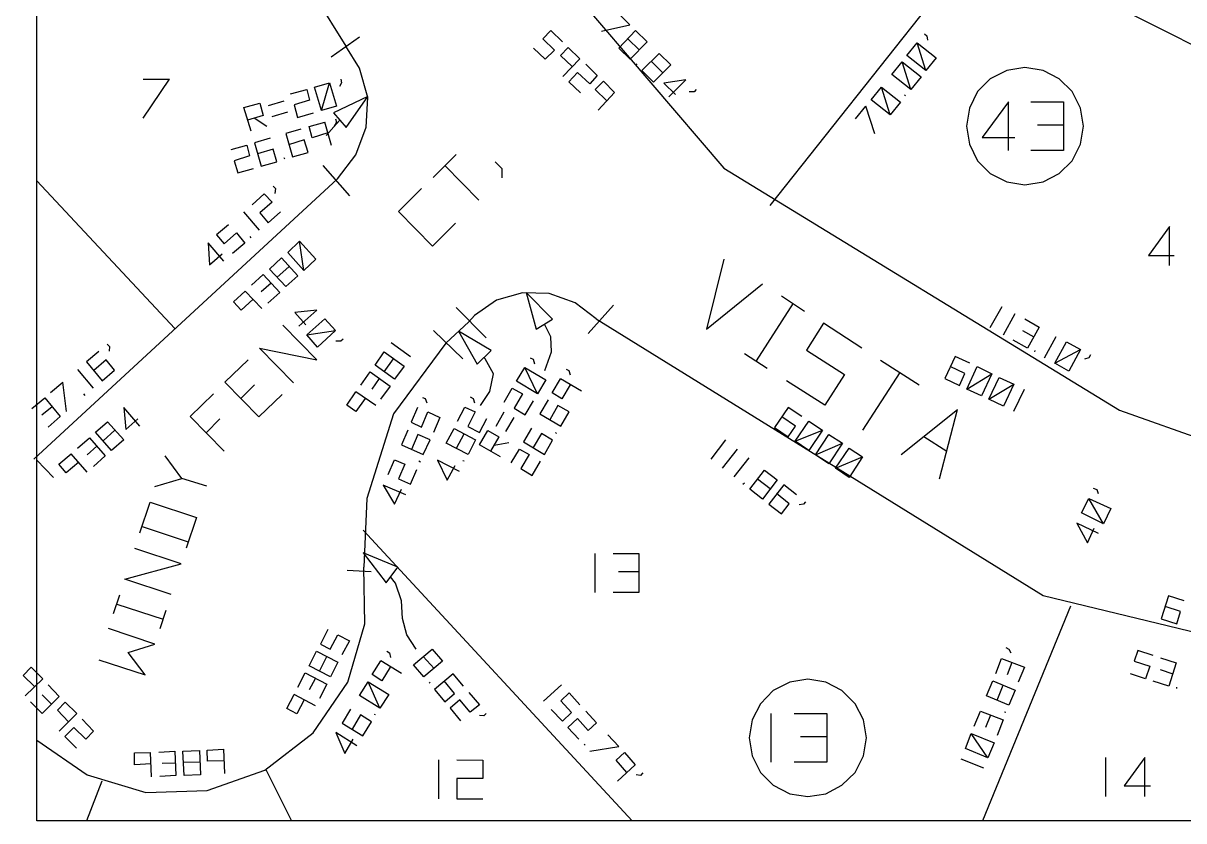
# Model space of a CAD drawing. Extents: x 1.49 to 9.44, y 2.38 to 6.36.
# Drawn here: x 1.489 to 3.867, y 2.378 to 4.013 of the extents above; entities that cross this region are included whole.
import ezdxf

# ---------------------------------------------------------------- set-up
doc = ezdxf.new("R2010")
doc.units = 0
doc.layers.get('0').update_dxf_attribs({"linetype": 'CONTINUOUS'})
for name, color, linetype in [('DIMENSIONS', 2, 'CONTINUOUS'), ('LOT-NOS', 1, 'CONTINUOUS'), ('LOTS', 3, 'CONTINUOUS'), ('PARCEL-NOS', 7, 'CONTINUOUS'), ('STREET-TXT', 5, 'CONTINUOUS'), ('STREETS', 6, 'CONTINUOUS')]:
    doc.layers.add(name, color=color, linetype=linetype)

msp = doc.modelspace()

# ---------------------------------------------------------------- linework, layer by layer
for p, q in [((1.517, 2.378), (1.517, 6.335)), ((7.024, 2.378), (1.517, 2.378))]:
    msp.add_line(p, q)
at = {"layer": 'DIMENSIONS'}
for p, q in [((2.709, 4.033), (2.732, 4.01)), ((2.57, 3.998), (2.554, 3.981)), ((2.594, 3.975), (2.57, 3.998)), ((2.674, 3.997), (2.732, 4.01)), ((2.71, 3.962), (2.744, 3.998)), ((2.744, 3.998), (2.768, 3.975)), ((2.12, 3.944), (2.178, 3.985)), ((2.554, 3.981), (2.578, 3.958)), ((2.728, 3.981), (2.752, 3.958)), ((2.768, 3.975), (2.733, 3.939)), ((3.3, 3.947), (3.321, 3.973)), ((3.321, 3.973), (3.36, 3.942)), ((3.339, 3.916), (3.321, 3.973)), ((3.336, 3.991), (3.341, 3.987)), ((3.341, 3.987), (3.342, 3.978)), ((2.559, 3.939), (2.535, 3.962)), ((2.578, 3.958), (2.559, 3.939)), ((2.59, 3.947), (2.606, 3.963)), ((2.606, 3.963), (2.63, 3.94)), ((2.733, 3.939), (2.71, 3.962)), ((2.757, 3.916), (2.792, 3.951)), ((2.792, 3.951), (2.816, 3.928)), ((2.614, 3.924), (2.59, 3.947)), ((2.595, 3.904), (2.63, 3.94)), ((2.642, 3.929), (2.665, 3.906)), ((2.745, 3.927), (2.747, 3.93)), ((2.776, 3.935), (2.8, 3.911)), ((2.816, 3.928), (2.781, 3.892)), ((3.269, 3.908), (3.29, 3.934)), ((3.29, 3.934), (3.329, 3.903)), ((3.308, 3.877), (3.29, 3.934)), ((3.339, 3.916), (3.3, 3.947)), ((3.36, 3.942), (3.339, 3.916)), ((2.625, 3.912), (2.607, 3.893)), ((2.65, 3.889), (2.625, 3.912)), ((2.665, 3.906), (2.65, 3.889)), ((2.781, 3.892), (2.757, 3.916)), ((3.308, 3.877), (3.269, 3.908)), ((3.329, 3.903), (3.308, 3.877)), ((2.037, 3.868), (2.07, 3.877)), ((2.07, 3.877), (2.076, 3.855)), ((2.086, 3.882), (2.117, 3.891)), ((2.1, 3.834), (2.086, 3.882)), ((2.1, 3.834), (2.117, 3.891)), ((2.117, 3.891), (2.131, 3.843)), ((2.141, 3.891), (2.137, 3.883)), ((2.14, 3.898), (2.141, 3.891)), ((2.607, 3.893), (2.631, 3.87)), ((2.661, 3.877), (2.678, 3.894)), ((2.685, 3.854), (2.661, 3.877)), ((2.678, 3.894), (2.701, 3.871)), ((2.847, 3.897), (2.802, 3.89)), ((2.802, 3.89), (2.826, 3.867)), ((2.812, 3.862), (2.847, 3.897)), ((2.868, 3.877), (2.864, 3.872)), ((3.227, 3.856), (3.248, 3.882)), ((3.248, 3.882), (3.287, 3.851)), ((3.266, 3.825), (3.248, 3.882)), ((1.992, 3.844), (2.024, 3.854)), ((2.076, 3.855), (2.044, 3.846)), ((2.195, 3.863), (2.125, 3.829)), ((2.151, 3.799), (2.195, 3.863)), ((2.667, 3.835), (2.701, 3.871)), ((2.864, 3.872), (2.854, 3.872)), ((3.266, 3.825), (3.227, 3.856)), ((3.297, 3.864), (3.295, 3.866)), ((1.941, 3.84), (1.974, 3.849)), ((1.956, 3.792), (1.941, 3.84)), ((1.974, 3.849), (1.981, 3.824)), ((1.999, 3.822), (2.031, 3.831)), ((2.044, 3.846), (2.051, 3.82)), ((2.131, 3.843), (2.1, 3.834)), ((3.195, 3.817), (3.216, 3.843)), ((3.234, 3.786), (3.216, 3.843)), ((3.287, 3.851), (3.266, 3.825)), ((1.981, 3.824), (1.949, 3.814)), ((1.988, 3.801), (1.962, 3.818)), ((2.051, 3.82), (2.084, 3.829)), ((2.075, 3.801), (2.107, 3.81)), ((2.121, 3.762), (2.107, 3.81)), ((2.11, 3.783), (2.131, 3.807)), ((2.125, 3.829), (2.151, 3.799)), ((2.131, 3.81), (2.126, 3.802)), ((2.129, 3.817), (2.131, 3.81)), ((2.131, 3.807), (2.138, 3.814)), ((2.058, 3.796), (2.027, 3.787)), ((2.027, 3.787), (2.041, 3.739)), ((2.081, 3.778), (2.075, 3.801)), ((2.113, 3.788), (2.081, 3.778)), ((1.915, 3.754), (1.947, 3.763)), ((1.947, 3.763), (1.953, 3.741)), ((1.995, 3.777), (1.963, 3.768)), ((1.963, 3.768), (1.977, 3.72)), ((2.065, 3.774), (2.033, 3.764)), ((2.073, 3.748), (2.065, 3.774)), ((1.953, 3.741), (1.921, 3.731)), ((2.001, 3.755), (1.969, 3.745)), ((2.009, 3.729), (2.001, 3.755)), ((2.025, 3.734), (2.024, 3.737)), ((2.041, 3.739), (2.073, 3.748)), ((1.921, 3.731), (1.929, 3.706)), ((1.929, 3.706), (1.961, 3.715)), ((1.977, 3.72), (2.009, 3.729)), ((2.103, 3.721), (2.158, 3.659)), ((1.958, 3.641), (1.983, 3.663)), ((1.983, 3.663), (1.999, 3.646)), ((2.001, 3.679), (2.006, 3.674)), ((2.006, 3.674), (2.005, 3.664)), ((1.999, 3.646), (1.974, 3.624)), ((1.973, 3.589), (1.941, 3.626)), ((1.974, 3.624), (1.991, 3.604)), ((1.991, 3.604), (2.016, 3.626)), ((1.91, 3.6), (1.885, 3.579)), ((1.885, 3.579), (1.901, 3.561)), ((1.901, 3.561), (1.926, 3.583)), ((1.926, 3.583), (1.943, 3.562)), ((1.956, 3.573), (1.954, 3.576)), ((1.9, 3.525), (1.868, 3.563)), ((1.868, 3.563), (1.871, 3.518)), ((1.943, 3.562), (1.918, 3.541)), ((2.031, 3.543), (2.055, 3.566)), ((2.055, 3.566), (2.089, 3.529)), ((2.064, 3.506), (2.055, 3.566)), ((1.871, 3.518), (1.897, 3.54)), ((1.994, 3.509), (2.018, 3.532)), ((2.018, 3.532), (2.052, 3.495)), ((2.064, 3.506), (2.031, 3.543)), ((2.089, 3.529), (2.064, 3.506)), ((1.957, 3.476), (1.981, 3.498)), ((1.981, 3.498), (2.015, 3.461)), ((2.027, 3.473), (1.994, 3.509)), ((2.009, 3.492), (2.034, 3.514)), ((1.977, 3.463), (1.997, 3.481)), ((2.052, 3.495), (2.027, 3.473)), ((1.92, 3.442), (1.944, 3.464)), ((1.978, 3.428), (1.944, 3.464)), ((2.015, 3.461), (1.99, 3.439)), ((2.574, 3.406), (2.52, 3.461)), ((2.52, 3.461), (2.54, 3.386)), ((1.936, 3.425), (1.92, 3.442)), ((1.96, 3.447), (1.936, 3.425)), ((2.376, 3.43), (2.438, 3.368)), ((2.647, 3.377), (2.699, 3.435)), ((3.471, 3.389), (3.495, 3.432)), ((2.091, 3.425), (2.046, 3.42)), ((2.046, 3.42), (2.068, 3.395)), ((2.054, 3.392), (2.091, 3.425)), ((2.07, 3.374), (2.107, 3.407)), ((2.107, 3.407), (2.129, 3.383)), ((2.54, 3.386), (2.574, 3.406)), ((3.498, 3.374), (3.522, 3.418)), ((3.542, 3.407), (3.571, 3.39)), ((2.07, 3.374), (2.129, 3.383)), ((2.129, 3.383), (2.092, 3.349)), ((2.33, 3.383), (2.39, 3.325)), ((2.448, 3.342), (2.381, 3.382)), ((2.381, 3.382), (2.419, 3.314)), ((2.57, 3.37), (2.557, 3.396)), ((3.537, 3.383), (3.56, 3.37)), ((3.571, 3.39), (3.547, 3.347)), ((1.661, 3.355), (1.666, 3.35)), ((2.092, 3.349), (2.07, 3.374)), ((2.14, 3.361), (2.13, 3.361)), ((2.145, 3.365), (2.14, 3.361)), ((2.283, 3.329), (2.243, 3.358)), ((2.572, 3.339), (2.57, 3.37)), ((3.547, 3.347), (3.518, 3.363)), ((3.582, 3.327), (3.606, 3.371)), ((3.603, 3.316), (3.627, 3.36)), ((3.627, 3.36), (3.656, 3.344)), ((1.644, 3.34), (1.619, 3.319)), ((1.666, 3.35), (1.665, 3.341)), ((2.21, 3.312), (2.229, 3.339)), ((2.229, 3.339), (2.27, 3.31)), ((2.419, 3.314), (2.448, 3.342)), ((2.558, 3.301), (2.572, 3.339)), ((3.399, 3.33), (3.378, 3.285)), ((3.429, 3.316), (3.399, 3.33)), ((3.562, 3.339), (3.563, 3.342)), ((3.603, 3.316), (3.656, 3.344)), ((3.656, 3.344), (3.632, 3.3)), ((3.676, 3.333), (3.673, 3.327)), ((1.619, 3.319), (1.651, 3.28)), ((1.659, 3.323), (1.634, 3.301)), ((1.676, 3.302), (1.659, 3.323)), ((2.25, 3.283), (2.21, 3.312)), ((2.229, 3.298), (2.248, 3.325)), ((2.27, 3.31), (2.25, 3.283)), ((2.436, 3.325), (2.433, 3.328)), ((2.453, 3.294), (2.436, 3.325)), ((2.5, 3.279), (2.517, 3.307)), ((2.517, 3.307), (2.56, 3.282)), ((2.543, 3.253), (2.517, 3.307)), ((2.528, 3.327), (2.534, 3.324)), ((2.534, 3.324), (2.537, 3.315)), ((3.419, 3.295), (3.389, 3.309)), ((3.423, 3.263), (3.444, 3.309)), ((3.444, 3.309), (3.474, 3.294)), ((3.632, 3.3), (3.603, 3.316)), ((3.673, 3.327), (3.664, 3.324)), ((1.633, 3.265), (1.601, 3.303)), ((1.651, 3.28), (1.676, 3.302)), ((2.181, 3.271), (2.2, 3.298)), ((2.2, 3.298), (2.241, 3.269)), ((2.204, 3.263), (2.219, 3.285)), ((2.445, 3.258), (2.453, 3.294)), ((2.573, 3.255), (2.59, 3.284)), ((2.633, 3.259), (2.59, 3.284)), ((2.602, 3.304), (2.607, 3.301)), ((2.607, 3.301), (2.61, 3.292)), ((3.378, 3.285), (3.408, 3.27)), ((3.408, 3.27), (3.419, 3.295)), ((3.423, 3.263), (3.474, 3.294)), ((3.474, 3.294), (3.453, 3.249)), ((3.468, 3.242), (3.489, 3.287)), ((3.489, 3.287), (3.519, 3.273)), ((1.545, 3.256), (1.57, 3.277)), ((1.578, 3.217), (1.57, 3.277)), ((2.241, 3.269), (2.221, 3.242)), ((2.475, 3.236), (2.491, 3.265)), ((2.491, 3.265), (2.512, 3.253)), ((2.543, 3.253), (2.5, 3.279)), ((2.56, 3.282), (2.543, 3.253)), ((2.61, 3.272), (2.593, 3.243)), ((3.453, 3.249), (3.423, 3.263)), ((3.468, 3.242), (3.519, 3.273)), ((3.519, 3.273), (3.498, 3.228)), ((3.519, 3.218), (3.541, 3.263)), ((1.507, 3.223), (1.533, 3.245)), ((1.533, 3.245), (1.565, 3.207)), ((1.616, 3.25), (1.613, 3.253)), ((2.152, 3.23), (2.171, 3.257)), ((2.212, 3.229), (2.171, 3.257)), ((2.19, 3.244), (2.171, 3.217)), ((2.307, 3.246), (2.313, 3.244)), ((2.313, 3.244), (2.316, 3.235)), ((2.405, 3.247), (2.411, 3.244)), ((2.411, 3.244), (2.414, 3.235)), ((2.426, 3.229), (2.445, 3.258)), ((2.512, 3.253), (2.495, 3.224)), ((2.518, 3.21), (2.535, 3.239)), ((2.565, 3.241), (2.548, 3.212)), ((2.593, 3.243), (2.573, 3.255)), ((3.498, 3.228), (3.468, 3.242)), ((1.527, 3.21), (1.548, 3.227)), ((1.728, 3.187), (1.695, 3.225)), ((1.695, 3.225), (1.699, 3.18)), ((2.171, 3.217), (2.152, 3.23)), ((2.297, 3.225), (2.284, 3.195)), ((2.305, 3.185), (2.318, 3.216)), ((2.318, 3.216), (2.343, 3.205)), ((2.379, 3.197), (2.394, 3.226)), ((2.394, 3.226), (2.415, 3.216)), ((2.415, 3.216), (2.4, 3.186)), ((2.458, 3.187), (2.475, 3.216)), ((2.495, 3.224), (2.518, 3.21)), ((2.548, 3.212), (2.591, 3.187)), ((2.585, 3.229), (2.568, 3.2)), ((2.608, 3.216), (2.585, 3.229)), ((2.591, 3.187), (2.608, 3.216)), ((3.057, 3.225), (3.029, 3.184)), ((3.085, 3.207), (3.057, 3.225)), ((1.565, 3.207), (1.54, 3.185)), ((1.637, 3.175), (1.662, 3.196)), ((1.662, 3.196), (1.695, 3.159)), ((1.699, 3.18), (1.724, 3.202)), ((2.284, 3.195), (2.305, 3.185)), ((2.343, 3.205), (2.33, 3.174)), ((2.424, 3.174), (2.439, 3.203)), ((2.478, 3.176), (2.495, 3.205)), ((3.072, 3.187), (3.044, 3.206)), ((3.071, 3.156), (3.099, 3.197)), ((3.099, 3.197), (3.127, 3.179)), ((1.67, 3.137), (1.637, 3.175)), ((1.653, 3.157), (1.677, 3.179)), ((2.277, 3.179), (2.264, 3.149)), ((2.298, 3.17), (2.285, 3.139)), ((2.323, 3.159), (2.298, 3.17)), ((2.356, 3.152), (2.372, 3.182)), ((2.372, 3.182), (2.416, 3.159)), ((2.377, 3.142), (2.393, 3.171)), ((2.4, 3.186), (2.424, 3.174)), ((2.424, 3.149), (2.441, 3.178)), ((2.441, 3.178), (2.464, 3.165)), ((2.464, 3.165), (2.447, 3.136)), ((2.531, 3.183), (2.514, 3.155)), ((2.551, 3.172), (2.534, 3.143)), ((2.574, 3.158), (2.551, 3.172)), ((2.582, 3.172), (2.58, 3.174)), ((3.029, 3.184), (3.057, 3.165)), ((3.057, 3.165), (3.072, 3.187)), ((3.071, 3.156), (3.127, 3.179)), ((3.127, 3.179), (3.099, 3.137)), ((3.113, 3.128), (3.14, 3.17)), ((3.14, 3.17), (3.168, 3.152)), ((1.6, 3.142), (1.625, 3.163)), ((1.62, 3.128), (1.64, 3.146)), ((1.625, 3.163), (1.657, 3.126)), ((1.695, 3.159), (1.67, 3.137)), ((2.264, 3.149), (2.309, 3.129)), ((2.309, 3.129), (2.323, 3.159)), ((2.401, 3.129), (2.356, 3.152)), ((2.416, 3.159), (2.401, 3.129)), ((2.467, 3.124), (2.424, 3.149)), ((2.484, 3.153), (2.454, 3.147)), ((2.489, 3.112), (2.506, 3.14)), ((2.506, 3.14), (2.526, 3.129)), ((2.514, 3.155), (2.557, 3.129)), ((2.557, 3.129), (2.574, 3.158)), ((2.899, 3.119), (2.929, 3.159)), ((2.922, 3.101), (2.953, 3.14)), ((3.099, 3.137), (3.071, 3.156)), ((3.113, 3.128), (3.168, 3.152)), ((3.168, 3.152), (3.14, 3.11)), ((3.154, 3.101), (3.182, 3.142)), ((3.182, 3.142), (3.209, 3.124)), ((1.517, 3.117), (1.551, 3.082)), ((1.562, 3.109), (1.587, 3.13)), ((1.62, 3.093), (1.587, 3.13)), ((1.657, 3.126), (1.633, 3.104)), ((2.237, 3.088), (2.25, 3.118)), ((2.25, 3.118), (2.271, 3.109)), ((2.383, 3.094), (2.338, 3.117)), ((2.338, 3.117), (2.358, 3.076)), ((2.393, 3.115), (2.39, 3.116)), ((2.526, 3.129), (2.509, 3.1)), ((2.946, 3.083), (2.977, 3.122)), ((3.14, 3.11), (3.113, 3.128)), ((3.154, 3.101), (3.209, 3.124)), ((3.209, 3.124), (3.182, 3.082)), ((1.577, 3.091), (1.562, 3.109)), ((1.603, 3.113), (1.577, 3.091)), ((2.271, 3.109), (2.258, 3.079)), ((2.283, 3.068), (2.296, 3.098)), ((2.303, 3.113), (2.3, 3.115)), ((2.358, 3.076), (2.374, 3.106)), ((2.509, 3.1), (2.532, 3.086)), ((2.532, 3.086), (2.549, 3.115)), ((2.978, 3.058), (3.008, 3.097)), ((3.008, 3.097), (3.034, 3.077)), ((3.182, 3.082), (3.154, 3.101)), ((2.258, 3.079), (2.283, 3.068)), ((2.964, 3.068), (2.967, 3.071)), ((2.994, 3.079), (3.02, 3.059)), ((3.034, 3.077), (3.004, 3.037)), ((2.273, 3.046), (2.227, 3.066)), ((2.227, 3.066), (2.25, 3.027)), ((2.25, 3.027), (2.264, 3.058)), ((3.004, 3.037), (2.978, 3.058)), ((3.048, 3.067), (3.017, 3.027)), ((3.059, 3.028), (3.033, 3.049)), ((3.074, 3.046), (3.048, 3.067)), ((3.682, 3.06), (3.689, 3.057)), ((3.689, 3.057), (3.692, 3.049)), ((3.017, 3.027), (3.043, 3.007)), ((3.043, 3.007), (3.059, 3.028)), ((3.088, 3.027), (3.079, 3.026)), ((3.092, 3.032), (3.088, 3.027)), ((3.658, 3.009), (3.673, 3.039)), ((3.673, 3.039), (3.718, 3.018)), ((3.703, 2.987), (3.673, 3.039)), ((3.703, 2.987), (3.658, 3.009)), ((3.718, 3.018), (3.703, 2.987)), ((3.693, 2.967), (3.648, 2.988)), ((3.648, 2.988), (3.67, 2.948)), ((3.67, 2.948), (3.684, 2.978)), ((2.257, 2.898), (2.186, 2.927)), ((2.186, 2.927), (2.233, 2.866)), ((2.153, 2.892), (2.202, 2.889)), ((2.233, 2.866), (2.257, 2.898)), ((2.252, 2.865), (2.242, 2.878)), ((2.264, 2.829), (2.252, 2.865)), ((3.836, 2.839), (3.821, 2.792)), ((3.868, 2.829), (3.836, 2.839)), ((2.266, 2.793), (2.264, 2.829)), ((3.861, 2.807), (3.829, 2.817)), ((3.853, 2.782), (3.861, 2.807)), ((2.275, 2.759), (2.266, 2.793)), ((3.821, 2.792), (3.853, 2.782)), ((2.113, 2.77), (2.098, 2.74)), ((2.098, 2.74), (2.118, 2.73)), ((2.118, 2.73), (2.134, 2.759)), ((2.134, 2.759), (2.158, 2.747)), ((2.158, 2.747), (2.142, 2.718)), ((2.294, 2.73), (2.275, 2.759)), ((2.075, 2.696), (2.09, 2.726)), ((2.09, 2.726), (2.134, 2.703)), ((2.096, 2.685), (2.111, 2.715)), ((2.234, 2.726), (2.24, 2.722)), ((2.24, 2.722), (2.242, 2.713)), ((2.289, 2.698), (2.327, 2.73)), ((2.309, 2.715), (2.331, 2.69)), ((2.327, 2.73), (2.348, 2.705)), ((3.503, 2.733), (3.509, 2.73)), ((3.509, 2.73), (3.513, 2.722)), ((3.773, 2.727), (3.766, 2.705)), ((3.805, 2.717), (3.773, 2.727)), ((3.82, 2.712), (3.852, 2.702)), ((1.489, 2.676), (1.505, 2.693)), ((1.505, 2.693), (1.529, 2.669)), ((2.119, 2.673), (2.075, 2.696)), ((2.134, 2.703), (2.119, 2.673)), ((2.204, 2.678), (2.222, 2.706)), ((2.264, 2.68), (2.222, 2.706)), ((2.241, 2.693), (2.224, 2.665)), ((2.31, 2.673), (2.289, 2.698)), ((2.348, 2.705), (2.31, 2.673)), ((3.482, 2.68), (3.494, 2.711)), ((3.494, 2.711), (3.541, 2.693)), ((3.506, 2.678), (3.516, 2.703)), ((3.541, 2.693), (3.528, 2.662)), ((3.766, 2.705), (3.798, 2.695)), ((3.798, 2.695), (3.789, 2.669)), ((3.819, 2.688), (3.845, 2.679)), ((3.852, 2.702), (3.837, 2.654)), ((1.512, 2.653), (1.489, 2.676)), ((1.493, 2.634), (1.529, 2.669)), ((2.052, 2.652), (2.067, 2.681)), ((2.067, 2.681), (2.111, 2.658)), ((2.076, 2.647), (2.088, 2.67)), ((2.224, 2.665), (2.204, 2.678)), ((2.37, 2.679), (2.332, 2.647)), ((2.373, 2.639), (2.352, 2.665)), ((2.391, 2.654), (2.37, 2.679)), ((3.463, 2.634), (3.476, 2.665)), ((3.476, 2.665), (3.522, 2.646)), ((3.789, 2.669), (3.758, 2.679)), ((3.837, 2.654), (3.805, 2.664)), ((1.54, 2.657), (1.563, 2.633)), ((2.111, 2.658), (2.096, 2.629)), ((2.178, 2.635), (2.196, 2.663)), ((2.196, 2.663), (2.238, 2.637)), ((2.22, 2.609), (2.196, 2.663)), ((2.321, 2.66), (2.323, 2.662)), ((2.332, 2.647), (2.353, 2.622)), ((2.402, 2.641), (2.424, 2.616)), ((2.555, 2.623), (2.592, 2.657)), ((3.485, 2.625), (3.497, 2.656)), ((3.522, 2.646), (3.509, 2.615)), ((3.853, 2.649), (3.853, 2.652)), ((1.528, 2.598), (1.504, 2.622)), ((1.528, 2.636), (1.547, 2.617)), ((1.563, 2.633), (1.528, 2.598)), ((1.559, 2.605), (1.575, 2.621)), ((1.575, 2.621), (1.599, 2.598)), ((2.029, 2.608), (2.044, 2.637)), ((2.088, 2.614), (2.044, 2.637)), ((2.065, 2.626), (2.05, 2.597)), ((2.22, 2.609), (2.178, 2.635)), ((2.238, 2.637), (2.22, 2.609)), ((2.353, 2.622), (2.373, 2.639)), ((2.384, 2.626), (2.364, 2.609)), ((2.405, 2.601), (2.384, 2.626)), ((2.608, 2.64), (2.591, 2.624)), ((2.591, 2.624), (2.613, 2.6)), ((2.63, 2.616), (2.608, 2.64)), ((3.509, 2.615), (3.463, 2.634)), ((1.582, 2.581), (1.559, 2.605)), ((1.563, 2.562), (1.599, 2.598)), ((2.05, 2.597), (2.029, 2.608)), ((2.16, 2.607), (2.143, 2.578)), ((2.18, 2.595), (2.163, 2.566)), ((2.203, 2.581), (2.18, 2.595)), ((2.211, 2.595), (2.209, 2.596)), ((2.364, 2.609), (2.385, 2.583)), ((2.424, 2.616), (2.405, 2.601)), ((2.433, 2.593), (2.424, 2.594)), ((2.438, 2.598), (2.433, 2.593)), ((2.594, 2.582), (2.571, 2.606)), ((2.613, 2.6), (2.594, 2.582)), ((2.642, 2.603), (2.664, 2.579)), ((3.438, 2.572), (3.451, 2.603)), ((3.451, 2.603), (3.497, 2.585)), ((3.462, 2.57), (3.472, 2.595)), ((3.503, 2.6), (3.5, 2.601)), ((1.593, 2.569), (1.574, 2.551)), ((1.617, 2.545), (1.593, 2.569)), ((1.61, 2.586), (1.633, 2.562)), ((2.143, 2.578), (2.185, 2.552)), ((2.185, 2.552), (2.203, 2.581)), ((2.625, 2.588), (2.605, 2.569)), ((2.605, 2.569), (2.628, 2.545)), ((2.647, 2.563), (2.625, 2.588)), ((2.664, 2.579), (2.647, 2.563)), ((3.497, 2.585), (3.485, 2.553)), ((1.574, 2.551), (1.598, 2.527)), ((1.633, 2.562), (1.617, 2.545)), ((2.173, 2.532), (2.13, 2.559)), ((2.13, 2.559), (2.148, 2.516)), ((2.148, 2.516), (2.165, 2.545)), ((2.687, 2.554), (2.71, 2.53)), ((3.42, 2.526), (3.432, 2.557)), ((3.432, 2.557), (3.479, 2.538)), ((3.466, 2.507), (3.432, 2.557)), ((1.816, 2.521), (1.85, 2.522)), ((1.85, 2.522), (1.852, 2.472)), ((1.866, 2.523), (1.9, 2.525)), ((1.867, 2.5), (1.866, 2.523)), ((1.902, 2.475), (1.9, 2.525)), ((2.639, 2.533), (2.641, 2.535)), ((2.65, 2.521), (2.71, 2.53)), ((3.466, 2.507), (3.42, 2.526)), ((3.479, 2.538), (3.466, 2.507)), ((1.717, 2.517), (1.75, 2.518)), ((1.717, 2.493), (1.717, 2.517)), ((1.752, 2.468), (1.75, 2.518)), ((1.767, 2.519), (1.8, 2.521)), ((1.8, 2.521), (1.802, 2.471)), ((1.819, 2.471), (1.816, 2.521)), ((1.817, 2.498), (1.851, 2.499)), ((1.901, 2.501), (1.867, 2.5)), ((2.704, 2.502), (2.721, 2.518)), ((2.726, 2.477), (2.704, 2.502)), ((2.721, 2.518), (2.743, 2.493)), ((3.458, 2.486), (3.411, 2.504)), ((1.751, 2.495), (1.717, 2.493)), ((1.774, 2.496), (1.801, 2.497)), ((2.707, 2.459), (2.743, 2.493)), ((2.759, 2.476), (2.754, 2.471)), ((1.802, 2.471), (1.769, 2.469)), ((1.852, 2.472), (1.819, 2.471)), ((2.754, 2.471), (2.745, 2.472))]:
    msp.add_line(p, q, dxfattribs=at)
at = {"layer": 'LOT-NOS'}
for p, q in [((1.735, 3.898), (1.789, 3.898)), ((1.735, 3.818), (1.789, 3.898)), ((3.838, 3.596), (3.795, 3.537)), ((3.838, 3.516), (3.838, 3.596)), ((3.795, 3.537), (3.848, 3.537)), ((2.661, 2.846), (2.661, 2.926)), ((2.698, 2.926), (2.751, 2.926)), ((2.751, 2.926), (2.751, 2.846)), ((2.709, 2.889), (2.751, 2.889)), ((2.751, 2.846), (2.698, 2.846)), ((2.341, 2.423), (2.341, 2.503)), ((2.378, 2.503), (2.431, 2.502)), ((2.431, 2.502), (2.431, 2.465)), ((3.708, 2.428), (3.708, 2.508)), ((3.788, 2.508), (3.745, 2.45)), ((3.788, 2.428), (3.788, 2.508)), ((2.431, 2.465), (2.378, 2.465)), ((2.378, 2.465), (2.378, 2.423)), ((3.745, 2.45), (3.799, 2.45)), ((2.378, 2.423), (2.431, 2.423))]:
    msp.add_line(p, q, dxfattribs=at)
at = {"layer": 'LOTS'}
for p, q in [((3.453, 4.187), (3.019, 3.639)), ((3.453, 4.187), (4.35, 3.734)), ((1.517, 3.69), (1.8, 3.387)), ((2.737, 2.378), (2.186, 2.974)), ((3.635, 2.818), (3.455, 2.378)), ((1.986, 2.483), (2.039, 2.378)), ((1.65, 2.459), (1.619, 2.378))]:
    msp.add_line(p, q, dxfattribs=at)
at = {"layer": 'PARCEL-NOS'}
for p, q in [((3.505, 3.916), (3.471, 3.899)), ((3.542, 3.922), (3.505, 3.916)), ((3.579, 3.916), (3.542, 3.922)), ((3.612, 3.899), (3.579, 3.916)), ((3.471, 3.899), (3.445, 3.873)), ((3.639, 3.873), (3.612, 3.899)), ((3.445, 3.873), (3.428, 3.839)), ((3.656, 3.839), (3.639, 3.873)), ((3.428, 3.839), (3.422, 3.802)), ((3.508, 3.852), (3.454, 3.779)), ((3.508, 3.752), (3.508, 3.852)), ((3.554, 3.852), (3.621, 3.852)), ((3.621, 3.852), (3.621, 3.752)), ((3.662, 3.802), (3.656, 3.839)), ((3.422, 3.802), (3.428, 3.765)), ((3.568, 3.805), (3.621, 3.805)), ((3.656, 3.765), (3.662, 3.802)), ((3.662, 3.802), (3.662, 3.802)), ((3.428, 3.765), (3.445, 3.731)), ((3.454, 3.779), (3.521, 3.779)), ((3.639, 3.731), (3.656, 3.765)), ((3.621, 3.752), (3.554, 3.752)), ((3.445, 3.731), (3.471, 3.705)), ((3.612, 3.705), (3.639, 3.731)), ((3.471, 3.705), (3.505, 3.688)), ((3.505, 3.688), (3.542, 3.682)), ((3.542, 3.682), (3.579, 3.688)), ((3.579, 3.688), (3.612, 3.705)), ((3.097, 2.668), (3.06, 2.662)), ((3.134, 2.662), (3.097, 2.668)), ((3.026, 2.645), (3, 2.618)), ((3.06, 2.662), (3.026, 2.645)), ((3.167, 2.645), (3.134, 2.662)), ((3.194, 2.618), (3.167, 2.645)), ((3, 2.618), (2.983, 2.585)), ((3.211, 2.585), (3.194, 2.618)), ((3.022, 2.498), (3.022, 2.598)), ((3.069, 2.598), (3.136, 2.598)), ((3.136, 2.598), (3.136, 2.498)), ((2.983, 2.585), (2.977, 2.548)), ((3.217, 2.548), (3.211, 2.585)), ((2.977, 2.548), (2.983, 2.511)), ((3.082, 2.551), (3.136, 2.551)), ((3.211, 2.511), (3.217, 2.548)), ((3.217, 2.548), (3.217, 2.548)), ((2.983, 2.511), (3, 2.477)), ((3.136, 2.498), (3.069, 2.498)), ((3.194, 2.477), (3.211, 2.511)), ((3, 2.477), (3.026, 2.451)), ((3.167, 2.451), (3.194, 2.477)), ((3.026, 2.451), (3.06, 2.433)), ((3.134, 2.433), (3.167, 2.451)), ((3.06, 2.433), (3.097, 2.428)), ((3.097, 2.428), (3.134, 2.433))]:
    msp.add_line(p, q, dxfattribs=at)
at = {"layer": 'STREET-TXT'}
for p, q in [((2.329, 3.697), (2.376, 3.744)), ((2.423, 3.65), (2.353, 3.721)), ((2.456, 3.729), (2.47, 3.715)), ((2.47, 3.715), (2.47, 3.696)), ((2.305, 3.674), (2.258, 3.627)), ((2.258, 3.627), (2.328, 3.556)), ((2.328, 3.556), (2.375, 3.603)), ((2.925, 3.529), (2.889, 3.386)), ((2.889, 3.386), (3.004, 3.479)), ((3.043, 3.454), (3.09, 3.423)), ((3.067, 3.439), (2.991, 3.321)), ((2.091, 3.323), (2.021, 3.394)), ((3.129, 3.398), (3.094, 3.343)), ((3.208, 3.347), (3.129, 3.398)), ((2.043, 3.276), (1.973, 3.347)), ((1.973, 3.347), (2.091, 3.323)), ((2.967, 3.336), (3.014, 3.306)), ((3.094, 3.343), (3.172, 3.293)), ((1.902, 3.277), (1.95, 3.323)), ((3.246, 3.322), (3.325, 3.272)), ((3.172, 3.293), (3.132, 3.23)), ((3.21, 3.179), (3.286, 3.297)), ((1.902, 3.277), (1.972, 3.206)), ((1.935, 3.244), (1.963, 3.272)), ((3.132, 3.23), (3.053, 3.28)), ((1.831, 3.207), (1.879, 3.253)), ((1.972, 3.206), (2.02, 3.252)), ((3.288, 3.129), (3.404, 3.221)), ((3.367, 3.079), (3.404, 3.221)), ((1.901, 3.136), (1.831, 3.207)), ((1.864, 3.173), (1.892, 3.202)), ((3.335, 3.166), (3.382, 3.136)), ((1.814, 3.08), (1.78, 3.126)), ((1.759, 3.063), (1.814, 3.08)), ((1.865, 3.064), (1.814, 3.08)), ((1.728, 2.968), (1.749, 3.031)), ((1.749, 3.031), (1.844, 3)), ((1.844, 3), (1.823, 2.937)), ((1.733, 2.981), (1.827, 2.95)), ((1.813, 2.905), (1.718, 2.936)), ((1.697, 2.873), (1.813, 2.905)), ((1.792, 2.842), (1.697, 2.873)), ((1.674, 2.803), (1.687, 2.841)), ((1.681, 2.822), (1.776, 2.791)), ((1.77, 2.772), (1.782, 2.81)), ((1.759, 2.74), (1.664, 2.772)), ((1.704, 2.723), (1.759, 2.74)), ((1.739, 2.677), (1.704, 2.723)), ((1.644, 2.708), (1.739, 2.677))]:
    msp.add_line(p, q, dxfattribs=at)
at = {"layer": 'STREETS'}
for p, q in [((1.832, 4.477), (2.15, 3.966)), ((2.307, 4.439), (2.925, 3.716)), ((2.178, 3.921), (2.15, 3.966)), ((2.195, 3.861), (2.178, 3.921)), ((2.192, 3.8), (2.195, 3.861)), ((2.171, 3.743), (2.192, 3.8)), ((2.133, 3.694), (2.171, 3.743)), ((2.925, 3.716), (3.736, 3.22)), ((2.133, 3.694), (1.511, 3.119)), ((2.512, 3.46), (2.459, 3.445)), ((2.567, 3.459), (2.512, 3.46)), ((2.62, 3.44), (2.567, 3.459)), ((2.459, 3.445), (2.414, 3.414)), ((2.663, 3.407), (2.62, 3.44)), ((2.414, 3.414), (2.402, 3.401)), ((2.663, 3.407), (3.579, 2.84)), ((2.355, 3.357), (2.402, 3.401)), ((2.355, 3.357), (2.248, 3.212)), ((2.248, 3.212), (2.193, 3.039)), ((3.736, 3.22), (4.025, 3.117)), ((2.193, 3.039), (2.187, 2.898)), ((2.189, 2.782), (2.187, 2.898)), ((3.579, 2.84), (4.626, 2.586)), ((2.154, 2.662), (2.189, 2.782)), ((2.083, 2.558), (2.154, 2.662)), ((1.984, 2.482), (2.083, 2.558)), ((1.517, 2.543), (1.62, 2.472)), ((1.866, 2.44), (1.984, 2.482)), ((1.62, 2.472), (1.74, 2.436)), ((1.74, 2.436), (1.866, 2.44))]:
    msp.add_line(p, q, dxfattribs=at)

doc.saveas('drawing.dxf')
